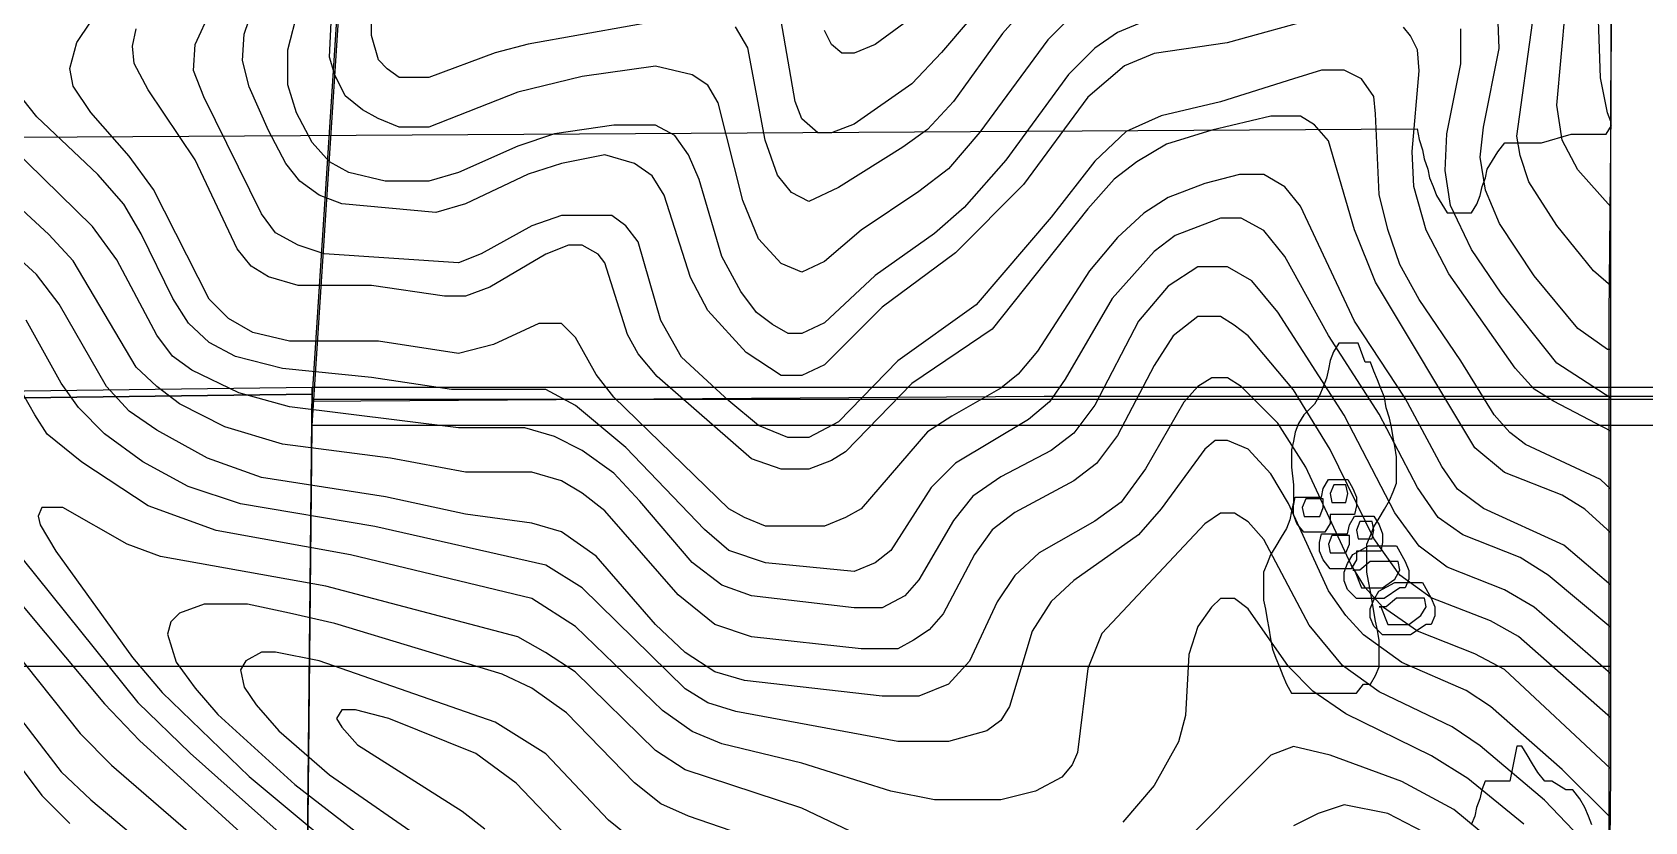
# Model space of a CAD drawing. Extents: x -0.82 to 6.83, y -0.63 to 7.9.
# Drawn here: x 2.406 to 2.8936, y 4.6441 to 4.8829 of the extents above; entities that cross this region are included whole.
import ezdxf

# ---------------------------------------------------------------- set-up
doc = ezdxf.new("R2010")
doc.units = 0
for name, color, linetype in [('Elevations', 7, 'CONTINUOUS'), ('Grid', 7, 'CONTINUOUS'), ('split_lines', 7, 'CONTINUOUS'), ('split_lines_copy', 7, 'CONTINUOUS'), ('topo', 7, 'CONTINUOUS'), ('topo_grid', 7, 'CONTINUOUS'), ('white', 7, 'CONTINUOUS')]:
    doc.layers.add(name, color=color, linetype=linetype)

msp = doc.modelspace()

# ---------------------------------------------------------------- linework, layer by layer
at = {"layer": 'Elevations', "color": 1}
for points in [[(2.805369, 4.744928), (2.806427, 4.742282), (2.806427, 4.739636), (2.805898, 4.73699), (2.80484, 4.73699), (2.801675, 4.73699), (2.798511, 4.73699), (2.798511, 4.734344), (2.796923, 4.731699), (2.794807, 4.731699), (2.79269, 4.731699), (2.790573, 4.731699), (2.788457, 4.734344), (2.787398, 4.73699), (2.787398, 4.739636), (2.787928, 4.742282), (2.788986, 4.742282), (2.790573, 4.742282), (2.792161, 4.742282), (2.794278, 4.742282), (2.795865, 4.742282), (2.796394, 4.744928), (2.797982, 4.747574), (2.800098, 4.747574), (2.802215, 4.747574), (2.803803, 4.747574)], [(2.798515, 4.74334), (2.799044, 4.740694), (2.801161, 4.740694), (2.803278, 4.740694), (2.803807, 4.74334), (2.803278, 4.745986), (2.80169, 4.745986), (2.799573, 4.745986)], [(2.79377, 4.741753), (2.792183, 4.741753), (2.791124, 4.741753), (2.790066, 4.739107), (2.790595, 4.736461), (2.792183, 4.736461), (2.793241, 4.736461), (2.794299, 4.736461), (2.795358, 4.736461), (2.796416, 4.739107), (2.796416, 4.741753)], [(2.813278, 4.733868), (2.814336, 4.731222), (2.814336, 4.728576), (2.813807, 4.725931), (2.812749, 4.725931), (2.809584, 4.725931), (2.806423, 4.725931), (2.806423, 4.723285), (2.804835, 4.720639), (2.802719, 4.720639), (2.800602, 4.720639), (2.798485, 4.720639), (2.796369, 4.723285), (2.79531, 4.725931), (2.79531, 4.728576), (2.795839, 4.731222), (2.796898, 4.731222), (2.798485, 4.731222), (2.800073, 4.731222), (2.802189, 4.731222), (2.803777, 4.731222), (2.804306, 4.733868), (2.805894, 4.736514), (2.80801, 4.736514), (2.810127, 4.736514), (2.811714, 4.736514)], [(2.801679, 4.730693), (2.800092, 4.730693), (2.799033, 4.730693), (2.797975, 4.728047), (2.798504, 4.725401), (2.800092, 4.725401), (2.80115, 4.725401), (2.802208, 4.725401), (2.803267, 4.725401), (2.804325, 4.728047), (2.804325, 4.730693)], [(2.806424, 4.732281), (2.806953, 4.729635), (2.80907, 4.729635), (2.811187, 4.729635), (2.811716, 4.732281), (2.811187, 4.734926), (2.809599, 4.734926), (2.807482, 4.734926)], [(2.821187, 4.722782), (2.822245, 4.720136), (2.822245, 4.71749), (2.821187, 4.714845), (2.819599, 4.714845), (2.814856, 4.71167), (2.810109, 4.71167), (2.806418, 4.71167), (2.803772, 4.714315), (2.802714, 4.716961), (2.802714, 4.719607), (2.803772, 4.722253), (2.80536, 4.724899), (2.810104, 4.727545), (2.814321, 4.727545), (2.818539, 4.727545)], [(2.808006, 4.714871), (2.81117, 4.714871), (2.814332, 4.714871), (2.818023, 4.717517), (2.819611, 4.720163), (2.819081, 4.722809), (2.816965, 4.722809), (2.8138, 4.722809), (2.810636, 4.722809), (2.807472, 4.720163), (2.806413, 4.720163), (2.805884, 4.720163), (2.805355, 4.720163), (2.805884, 4.720163)], [(2.829095, 4.711723), (2.830153, 4.709077), (2.830153, 4.706431), (2.829095, 4.703785), (2.827508, 4.703785), (2.822761, 4.70061), (2.818017, 4.70061), (2.814326, 4.70061), (2.81168, 4.703256), (2.810622, 4.705902), (2.810622, 4.708548), (2.81168, 4.711193), (2.813268, 4.713839), (2.818012, 4.716485), (2.822229, 4.716485), (2.826447, 4.716485)], [(2.815914, 4.703811), (2.819079, 4.703811), (2.822243, 4.703811), (2.825934, 4.706457), (2.827521, 4.709103), (2.826992, 4.711749), (2.824876, 4.711749), (2.821714, 4.711749), (2.818552, 4.711749), (2.815388, 4.709103), (2.814329, 4.709103), (2.8138, 4.709103), (2.813271, 4.709103), (2.8138, 4.709103)]]:
    msp.add_lwpolyline(points, close=True, dxfattribs=at)
at = {"layer": 'Grid', "color": 1}
for points in [[(3.35686, 4.763925), (3.14543, 4.763925), (2.933491, 4.763925), (2.724698, 4.763925), (2.712043, 4.763925), (2.490595, 4.763925), (2.503777, 4.967442), (2.51643, 5.17096), (2.529612, 5.373948), (2.542266, 5.577466), (2.543848, 5.786248), (2.544904, 5.995058), (2.547539, 6.202253), (2.550174, 6.409474), (2.547539, 6.61614), (2.54543, 6.822833), (2.53963, 7.033203), (2.533831, 7.243573), (2.533831, 7.247807)], [(2.529613, 5.383394), (2.516432, 5.180405), (2.503779, 4.976888), (2.490597, 4.77337), (2.284967, 4.770725), (2.07881, 4.76755), (1.873176, 4.764375), (1.667546, 4.761729), (1.460861, 4.761729), (1.254704, 4.761729), (1.048547, 4.761729), (0.841862, 4.761729), (0.635705, 4.761729), (0.429021, 4.761729), (0.222336, 4.761729), (0.015652, 4.761729), (0.006688, 4.761729)], [(1.667548, 4.763898), (1.873178, 4.766544), (2.078808, 4.769719), (2.284966, 4.772894), (2.490596, 4.77554), (2.488487, 4.566757), (2.487958, 4.536171), (2.486376, 4.359033), (2.485849, 4.327918), (2.484267, 4.150753), (2.483741, 4.119638), (2.482158, 3.943029), (2.482158, 3.910855), (2.482158, 3.734749), (2.482158, 3.702602), (2.482158, 3.526495), (2.481632, 3.494348), (2.481632, 3.318241), (2.481632, 3.285539), (2.481632, 3.109961), (2.481632, 3.077285)], [(2.481632, 3.077285), (2.481632, 3.109961), (2.481632, 3.285539), (2.481632, 3.318241), (2.481632, 3.494348), (2.482158, 3.526495), (2.482158, 3.702602), (2.482158, 3.734749), (2.482158, 3.910855), (2.482158, 3.943029), (2.483741, 4.119638), (2.484267, 4.150753), (2.485849, 4.327918), (2.486376, 4.359033), (2.487958, 4.536171), (2.488487, 4.566757), (2.490596, 4.77554), (2.712043, 4.77554), (2.724701, 4.77554), (2.933494, 4.77554), (3.145452, 4.77554), (3.35688, 4.77554)]]:
    msp.add_lwpolyline(points, dxfattribs=at)
for points in [[(1.667547, 4.761808), (1.67862, 4.964267), (1.689692, 5.166726), (1.700764, 5.369186), (1.712363, 5.571645), (1.919575, 5.575349), (2.127314, 5.579053), (2.335057, 5.583286), (2.542269, 5.586991), (2.529615, 5.383473), (2.516434, 5.180485), (2.503776, 4.976967), (2.490595, 4.77345), (2.284965, 4.770804), (2.078807, 4.767629), (1.873178, 4.764454)], [(3.35688, 4.771809), (3.145451, 4.771809), (2.933494, 4.771809), (2.7247, 4.771809), (2.712045, 4.771809), (2.490594, 4.771809), (2.503775, 4.975327), (2.516433, 5.178844), (2.529614, 5.381833), (2.542268, 5.58535), (2.752116, 5.582704), (2.961437, 5.582704), (3.171285, 5.579529), (3.38166, 5.576884), (3.375334, 5.374954), (3.369534, 5.173553), (3.363208, 4.971623)], [(1.664384, 3.930329), (1.665437, 4.136492), (1.666493, 4.342629), (1.667019, 4.55038), (1.667546, 4.761808), (1.873176, 4.764454), (2.078806, 4.767629), (2.284963, 4.770804), (2.490593, 4.77345), (2.488484, 4.564667), (2.487958, 4.534081), (2.486375, 4.356916), (2.485849, 4.325828), (2.484267, 4.148663), (2.48374, 4.117548), (2.482158, 3.940938), (2.277582, 3.938293), (2.073007, 3.935647), (1.868431, 3.933001)], [(2.712045, 4.772868), (2.7247, 4.772868), (2.933493, 4.772868), (3.14545, 4.772868), (3.35688, 4.772868), (3.35688, 4.532441), (3.35688, 4.323658), (3.357409, 4.114875), (3.357409, 3.906622), (3.149142, 3.906622), (2.940349, 3.906622), (2.731556, 3.906622), (2.482164, 3.906622), (2.482164, 3.938795), (2.483746, 4.115405), (2.484273, 4.14652), (2.485855, 4.323685), (2.486382, 4.3548), (2.487964, 4.531938), (2.48849, 4.562524), (2.490599, 4.771307)]]:
    msp.add_lwpolyline(points, close=True, dxfattribs=at)
at = {"layer": 'split_lines', "color": 7}
msp.add_lwpolyline([(2.882908, 4.614885), (2.882908, 4.675501), (2.882908, 4.736779), (2.882908, 4.797395), (2.883437, 4.858619), (2.883437, 4.91987), (2.883437, 4.980486), (2.883437, 5.041737), (2.883437, 5.102327), (2.883967, 5.163551), (2.883967, 5.224829)], dxfattribs=at)
at = {"layer": 'split_lines_copy', "color": 7}
msp.add_lwpolyline([(2.882908, 4.614885), (2.882908, 4.675501), (2.882908, 4.736779), (2.882908, 4.797395), (2.883437, 4.858619), (2.883437, 4.91987), (2.883437, 4.980486), (2.883437, 5.041737), (2.883437, 5.102327), (2.883967, 5.163551), (2.883967, 5.224829)], dxfattribs=at)
at = {"layer": 'topo', "color": 2}
for points in [[(2.721013, 4.92368), (2.680942, 4.87677), (2.671978, 4.867245), (2.654579, 4.855074), (2.647727, 4.852428), (2.643501, 4.852428), (2.638756, 4.856661), (2.636647, 4.861953), (2.632429, 4.886295)], [(2.883408, 4.715612), (2.869168, 4.727783), (2.844914, 4.738895), (2.837005, 4.744716), (2.832261, 4.751595), (2.821189, 4.772233), (2.805898, 4.795516), (2.789555, 4.830309), (2.784811, 4.83613), (2.778485, 4.839834), (2.771103, 4.839834), (2.760559, 4.837188), (2.749486, 4.832955), (2.742105, 4.828192), (2.734196, 4.820784), (2.725756, 4.81073), (2.709939, 4.786388), (2.70414, 4.779509), (2.698866, 4.775275), (2.684103, 4.766809), (2.676721, 4.762046), (2.656687, 4.738763), (2.65194, 4.736117), (2.645614, 4.733471), (2.63665, 4.733471), (2.627687, 4.733471), (2.62136, 4.736117), (2.616615, 4.738763), (2.581817, 4.772524), (2.576544, 4.779403), (2.570217, 4.790515), (2.565999, 4.794749), (2.559142, 4.794749), (2.545434, 4.788399), (2.534885, 4.785753), (2.510631, 4.789457), (2.483742, 4.789457), (2.47267, 4.792103), (2.465288, 4.796336), (2.459489, 4.802157), (2.442617, 4.835362), (2.435235, 4.845416), (2.423636, 4.858646), (2.418363, 4.866583), (2.41731, 4.871875), (2.419419, 4.879812), (2.435763, 4.904154)], [(2.795866, 4.887591), (2.767395, 4.879654), (2.745252, 4.876479), (2.736288, 4.872774), (2.725212, 4.863249), (2.705705, 4.836791), (2.685141, 4.816154), (2.662998, 4.799749), (2.645599, 4.782287), (2.638745, 4.779112), (2.632418, 4.779112), (2.621873, 4.785991), (2.610273, 4.798691), (2.605001, 4.808745), (2.597092, 4.833616), (2.593401, 4.839437), (2.588129, 4.843141), (2.579166, 4.845787), (2.565985, 4.843141), (2.555967, 4.839966), (2.536982, 4.83097), (2.528019, 4.828324), (2.499548, 4.83097), (2.492693, 4.833616), (2.486894, 4.837849), (2.482676, 4.843141), (2.477403, 4.853195), (2.471604, 4.866424), (2.469496, 4.874362), (2.470022, 4.882299), (2.477403, 4.903995)], [(2.743125, 4.886533), (2.734161, 4.882829), (2.727309, 4.878066), (2.719395, 4.870129), (2.700414, 4.844199), (2.687759, 4.829912), (2.678795, 4.821974), (2.660869, 4.809274), (2.645579, 4.794987), (2.638725, 4.791812), (2.634537, 4.791812), (2.629791, 4.794458), (2.625046, 4.798162), (2.620301, 4.804512), (2.614501, 4.815095), (2.607647, 4.838379), (2.604484, 4.845787), (2.600266, 4.851608), (2.594466, 4.854783), (2.581812, 4.854783), (2.563886, 4.852137), (2.552814, 4.848433), (2.534883, 4.840495), (2.52592, 4.837849), (2.512739, 4.837849), (2.501666, 4.840495), (2.495867, 4.84367), (2.490594, 4.849491), (2.485849, 4.858487), (2.483214, 4.866954), (2.483214, 4.877537), (2.489541, 4.901879)], [(2.883401, 4.855894), (2.882342, 4.85854), (2.880226, 4.869123), (2.879167, 4.901296)], [(2.883393, 4.744663), (2.880239, 4.747574), (2.857567, 4.758157), (2.852823, 4.761861), (2.848079, 4.767153), (2.838062, 4.783557), (2.825407, 4.802078), (2.819607, 4.812661), (2.815916, 4.823244), (2.81327, 4.833828), (2.812212, 4.858169), (2.811683, 4.863461), (2.807992, 4.868753), (2.802719, 4.871399), (2.795866, 4.871399), (2.787429, 4.868753), (2.765286, 4.861874), (2.747357, 4.85764), (2.736811, 4.852878), (2.727321, 4.843882), (2.714134, 4.826949), (2.691464, 4.80049), (2.667739, 4.783557), (2.649811, 4.765036), (2.640848, 4.760274), (2.634521, 4.760274), (2.625558, 4.763978), (2.616595, 4.771386), (2.602359, 4.784615), (2.596033, 4.795728), (2.589178, 4.81954), (2.585488, 4.824303), (2.58127, 4.827478), (2.574943, 4.827478), (2.56598, 4.827478), (2.557016, 4.824303), (2.541722, 4.815836), (2.534868, 4.81319), (2.49427, 4.815836), (2.486361, 4.818482), (2.479507, 4.822186), (2.475289, 4.828007), (2.45789, 4.863329), (2.454726, 4.871266), (2.455255, 4.879204), (2.464745, 4.899841)], [(2.712012, 4.896825), (2.699357, 4.882538), (2.684593, 4.8619), (2.676685, 4.853433), (2.669303, 4.848142), (2.649795, 4.835971), (2.640832, 4.831738), (2.635559, 4.834383), (2.631341, 4.839675), (2.627651, 4.850258), (2.622378, 4.878198), (2.618688, 4.884548)], [(2.723109, 4.89066), (2.713092, 4.880606), (2.692529, 4.852666), (2.683038, 4.841554), (2.674074, 4.834674), (2.656675, 4.823033), (2.645603, 4.813508), (2.638749, 4.810333), (2.632422, 4.812979), (2.625568, 4.820387), (2.620822, 4.832029), (2.613441, 4.861556), (2.610278, 4.866848), (2.605532, 4.870023), (2.59446, 4.872669), (2.572316, 4.869494), (2.552808, 4.864731), (2.525914, 4.854148), (2.516951, 4.854148), (2.510624, 4.856794), (2.505879, 4.859439), (2.500606, 4.863673), (2.497443, 4.870023), (2.495861, 4.875314), (2.496387, 4.885898)], [(2.60343, 4.887723), (2.555978, 4.879257), (2.545961, 4.876611), (2.525921, 4.869203), (2.516958, 4.869203), (2.513267, 4.871848), (2.510632, 4.874494), (2.508523, 4.881903), (2.508523, 4.890369)], [(2.676683, 4.890819), (2.660866, 4.879177), (2.65454, 4.876531), (2.650849, 4.876531), (2.647687, 4.879177), (2.645579, 4.883411)], [(2.88341, 4.786944), (2.882352, 4.786944), (2.873388, 4.793294), (2.860206, 4.809169), (2.849663, 4.825044), (2.845445, 4.835098), (2.843858, 4.845152), (2.844916, 4.854148), (2.84966, 4.87796), (2.849131, 4.891189)], [(2.883406, 4.830124), (2.873386, 4.841236), (2.868639, 4.850232), (2.867052, 4.860815), (2.869698, 4.889814)], [(2.883406, 4.731513), (2.875492, 4.738657), (2.868639, 4.74289), (2.85124, 4.74977), (2.842276, 4.757178), (2.812223, 4.80729), (2.805897, 4.823165), (2.797989, 4.850073), (2.793771, 4.854836), (2.789554, 4.857481), (2.78059, 4.857481), (2.762664, 4.853248), (2.748956, 4.849015), (2.739992, 4.843723), (2.733139, 4.838431), (2.725226, 4.829436), (2.696227, 4.793055), (2.671973, 4.776651), (2.651938, 4.756014), (2.647721, 4.753368), (2.640867, 4.750722), (2.632429, 4.750722), (2.623466, 4.753897), (2.594994, 4.778768), (2.589195, 4.785647), (2.586031, 4.791468), (2.579177, 4.813164), (2.577068, 4.81581), (2.572323, 4.818455), (2.568105, 4.818455), (2.561251, 4.81581), (2.544379, 4.805755), (2.536993, 4.80311), (2.530666, 4.80311), (2.508522, 4.806285), (2.486377, 4.806285), (2.477414, 4.80893), (2.472142, 4.812105), (2.467924, 4.817397), (2.45527, 4.844279), (2.441034, 4.865445), (2.436816, 4.873383), (2.436289, 4.878675), (2.437345, 4.883966)], [(2.883398, 4.762284), (2.866004, 4.77128), (2.860205, 4.774984), (2.854405, 4.781334), (2.834371, 4.809804), (2.827515, 4.823033), (2.823824, 4.836262), (2.823295, 4.846845), (2.825412, 4.871187), (2.824883, 4.877537), (2.822766, 4.88177), (2.820649, 4.884416)], [(2.883382, 4.772233), (2.867046, 4.782816), (2.850174, 4.803983), (2.84121, 4.817212), (2.834883, 4.830441), (2.833296, 4.841024), (2.833825, 4.852137), (2.838043, 4.873304), (2.838043, 4.883887)], [(2.883402, 4.806205), (2.878129, 4.810703), (2.867056, 4.824461), (2.858621, 4.837691), (2.855975, 4.845628), (2.854917, 4.851449), (2.859661, 4.885713)], [(2.883394, 4.702833), (2.864421, 4.718708), (2.855986, 4.723999), (2.838587, 4.730878), (2.831205, 4.73617), (2.824879, 4.745166), (2.813279, 4.767391), (2.797989, 4.791203), (2.784808, 4.815016), (2.778481, 4.822953), (2.771629, 4.826658), (2.765302, 4.826658), (2.75845, 4.824012), (2.751594, 4.821366), (2.745268, 4.816603), (2.732616, 4.802316), (2.718376, 4.777974), (2.713629, 4.771095), (2.707303, 4.765803), (2.68516, 4.752574), (2.677778, 4.745166), (2.665652, 4.726116), (2.660908, 4.722412), (2.654582, 4.719766), (2.627692, 4.722412), (2.61662, 4.726116), (2.609239, 4.732466), (2.585513, 4.757337), (2.570223, 4.770037), (2.56126, 4.774799), (2.554933, 4.774799), (2.532784, 4.774799), (2.508531, 4.778503), (2.481641, 4.781149), (2.467405, 4.784853), (2.459497, 4.789087), (2.45317, 4.794908), (2.448425, 4.802316), (2.438934, 4.821895), (2.433662, 4.830891), (2.425753, 4.839887), (2.4073, 4.857349), (2.403082, 4.862641)], [(2.8834, 4.688863), (2.860204, 4.708971), (2.85124, 4.714263), (2.833841, 4.721142), (2.825406, 4.727492), (2.818024, 4.737546), (2.802734, 4.767073), (2.782697, 4.798188), (2.774788, 4.807713), (2.767406, 4.811947), (2.758442, 4.811947), (2.749478, 4.806126), (2.740514, 4.795543), (2.727333, 4.770143), (2.721006, 4.761676), (2.714151, 4.756384), (2.698861, 4.748447), (2.690421, 4.742626), (2.684621, 4.735218), (2.674077, 4.717226), (2.669857, 4.712463), (2.663005, 4.708759), (2.65457, 4.708759), (2.623463, 4.712463), (2.6145, 4.715638), (2.605536, 4.722518), (2.589719, 4.741038), (2.581811, 4.749505), (2.57232, 4.756384), (2.563884, 4.760618), (2.554921, 4.763263), (2.534886, 4.763263), (2.483739, 4.769613), (2.468448, 4.773847), (2.454213, 4.780726), (2.448413, 4.784959), (2.443668, 4.791309), (2.431541, 4.814063), (2.42416, 4.824118), (2.399379, 4.848459)], [(2.883399, 4.675554), (2.85546, 4.70016), (2.847023, 4.704923), (2.829095, 4.711802), (2.819604, 4.718681), (2.811696, 4.729794), (2.798511, 4.756702), (2.787439, 4.774693), (2.773731, 4.791098), (2.769513, 4.794273), (2.765293, 4.796918), (2.75844, 4.796918), (2.751058, 4.791098), (2.745259, 4.782102), (2.734186, 4.760935), (2.72786, 4.752468), (2.721007, 4.747177), (2.703081, 4.737652), (2.696226, 4.73236), (2.690953, 4.724952), (2.681462, 4.70696), (2.677245, 4.702198), (2.672498, 4.699023), (2.667754, 4.696377), (2.656682, 4.696377), (2.62346, 4.700081), (2.612389, 4.703785), (2.601317, 4.712781), (2.579173, 4.738181), (2.572318, 4.743473), (2.565991, 4.747177), (2.557028, 4.749823), (2.536993, 4.749823), (2.514321, 4.754056), (2.481632, 4.758289), (2.464233, 4.763581), (2.450525, 4.77046), (2.443671, 4.775752), (2.437339, 4.781573), (2.418358, 4.813746), (2.410977, 4.821683), (2.385142, 4.845496)], [(2.883403, 4.660129), (2.851243, 4.690106), (2.842279, 4.694869), (2.824877, 4.701748), (2.814331, 4.709156), (2.809058, 4.714977), (2.80484, 4.721856), (2.791132, 4.751384), (2.782697, 4.764613), (2.771624, 4.775725), (2.767407, 4.778371), (2.762663, 4.778371), (2.758446, 4.775725), (2.754228, 4.770963), (2.742629, 4.750854), (2.735247, 4.7408), (2.727338, 4.734979), (2.710466, 4.725454), (2.703084, 4.718575), (2.697811, 4.710638), (2.689376, 4.692646), (2.68305, 4.685767), (2.674086, 4.682063), (2.663013, 4.682063), (2.621356, 4.686825), (2.612393, 4.689471), (2.60343, 4.695292), (2.594467, 4.703759), (2.57654, 4.724396), (2.565995, 4.731804), (2.557032, 4.73445), (2.536997, 4.737096), (2.512744, 4.742388), (2.475309, 4.748209), (2.45896, 4.754029), (2.44367, 4.762496), (2.435234, 4.768317), (2.42838, 4.775725), (2.414144, 4.800596), (2.40729, 4.809592), (2.37671, 4.837558)], [(2.883252, 4.645391), (2.868641, 4.659944), (2.84702, 4.678994), (2.839638, 4.683756), (2.82013, 4.692223), (2.808531, 4.700689), (2.803258, 4.70651), (2.797984, 4.713919), (2.785856, 4.740377), (2.780585, 4.749373), (2.773733, 4.756781), (2.767406, 4.759427), (2.763716, 4.759427), (2.760554, 4.756781), (2.747372, 4.738789), (2.74052, 4.730852), (2.721012, 4.717094), (2.714159, 4.710744), (2.708359, 4.701748), (2.701504, 4.678994), (2.698858, 4.67476), (2.694641, 4.671585), (2.683041, 4.66841), (2.667749, 4.66841), (2.618714, 4.677406), (2.610278, 4.680052), (2.603424, 4.684285), (2.572318, 4.714845), (2.561244, 4.721724), (2.509575, 4.733365), (2.468972, 4.740245), (2.453156, 4.745536), (2.439446, 4.752945), (2.427847, 4.761411), (2.419938, 4.769349), (2.414666, 4.776757), (2.404121, 4.795807)], [(2.883107, 4.629993), (2.863369, 4.65063), (2.843856, 4.667034), (2.835421, 4.672855), (2.813275, 4.683439), (2.802203, 4.691376), (2.792185, 4.703547), (2.778477, 4.729476), (2.773733, 4.734768), (2.769516, 4.737414), (2.765299, 4.737414), (2.760555, 4.734239), (2.729448, 4.701007), (2.72523, 4.690424), (2.722066, 4.665024), (2.720478, 4.661319), (2.717314, 4.657615), (2.709406, 4.653382), (2.698862, 4.650736), (2.678828, 4.650736), (2.665646, 4.653382), (2.638752, 4.661849), (2.614499, 4.667669), (2.605536, 4.671374), (2.596572, 4.677724), (2.57021, 4.703124), (2.557029, 4.71159), (2.502196, 4.724819), (2.461593, 4.732228), (2.441031, 4.739636), (2.420995, 4.752865), (2.410451, 4.761332), (2.40676, 4.767153), (2.394633, 4.788319)], [(2.367744, 4.751516), (2.427849, 4.679814), (2.438394, 4.668701), (2.492705, 4.619145)], [(2.389887, 4.739768), (2.437866, 4.680184), (2.453684, 4.664838), (2.50114, 4.622637)], [(2.667732, 4.634411), (2.638733, 4.64817), (2.603408, 4.659811), (2.59444, 4.665632), (2.570187, 4.689445), (2.561224, 4.695265), (2.552788, 4.700028), (2.494791, 4.715374), (2.444703, 4.72437), (2.434685, 4.728074), (2.415177, 4.739186), (2.410949, 4.739186), (2.40884, 4.739186), (2.407784, 4.73654), (2.408311, 4.733895), (2.413056, 4.725957), (2.436259, 4.693784), (2.445223, 4.6832), (2.471585, 4.6578), (2.509547, 4.626183)], [(2.857047, 4.643407), (2.840174, 4.657165), (2.829101, 4.664045), (2.803268, 4.676745), (2.79325, 4.683624), (2.785866, 4.691032), (2.77374, 4.708495), (2.769523, 4.71167), (2.765305, 4.71167), (2.762659, 4.709024), (2.758442, 4.703203), (2.755796, 4.694736), (2.754738, 4.676215), (2.752621, 4.668278), (2.745239, 4.655049), (2.735749, 4.643936)], [(2.63348, 4.635787), (2.604481, 4.645841), (2.596045, 4.649545), (2.588136, 4.655895), (2.567574, 4.677062), (2.557029, 4.68447), (2.548066, 4.688704), (2.497449, 4.70405), (2.483742, 4.707225), (2.471083, 4.70987), (2.457906, 4.70987), (2.450524, 4.707225), (2.447889, 4.704579), (2.446833, 4.700875), (2.449471, 4.692408), (2.45527, 4.68447), (2.462125, 4.676533), (2.485328, 4.655366), (2.516962, 4.631025)], [(2.395163, 4.702409), (2.420471, 4.670791), (2.429962, 4.661266), (2.45316, 4.641158)], [(2.38831, 4.693493), (2.414672, 4.659229), (2.423635, 4.650763), (2.446311, 4.631713)], [(2.588135, 4.638221), (2.580226, 4.644571), (2.561246, 4.66468), (2.545956, 4.674205), (2.492704, 4.692725), (2.479518, 4.695371), (2.4753, 4.695371), (2.470555, 4.692725), (2.468972, 4.69008), (2.470025, 4.684788), (2.473716, 4.679496), (2.48057, 4.671559), (2.495865, 4.65833), (2.526445, 4.637163)], [(2.381982, 4.687857), (2.408872, 4.652006), (2.417308, 4.643539)], [(2.567567, 4.639888), (2.552277, 4.655763), (2.54015, 4.664759), (2.513788, 4.675342), (2.50377, 4.677988), (2.499561, 4.677988), (2.497979, 4.675342), (2.499561, 4.672696), (2.504306, 4.667405), (2.535941, 4.647296), (2.542795, 4.642005)], [(2.851239, 4.635152), (2.835948, 4.647852), (2.820132, 4.656319), (2.798515, 4.664256), (2.787442, 4.666902), (2.780587, 4.664256), (2.74948, 4.633141)], [(2.832255, 4.638115), (2.815912, 4.646582), (2.80273, 4.649228), (2.794822, 4.646582), (2.78744, 4.642878)]]:
    msp.add_lwpolyline(points, dxfattribs=at)
for points in [[(2.883401, 4.855894)], [(2.883406, 4.830124)], [(2.883402, 4.806205)], [(2.88341, 4.786944)], [(2.883382, 4.772233)], [(2.883398, 4.762284)], [(2.883393, 4.744663)], [(2.883406, 4.731513)], [(2.883408, 4.715612)], [(2.883394, 4.702833)], [(2.8834, 4.688863)], [(2.883399, 4.675554)], [(2.883403, 4.660129)]]:
    msp.add_lwpolyline(points, close=True, dxfattribs=at)
at = {"layer": 'topo_grid', "color": 7}
for points in [[(2.882904, 4.606789), (2.883434, 4.658462), (2.883434, 4.710135), (2.883434, 4.761279), (2.883434, 4.812952), (2.883434, 4.864096), (2.883963, 4.915743), (2.883963, 4.967416), (2.883963, 5.01856), (2.883963, 5.070233), (2.883963, 5.121377), (2.883963, 5.17305), (2.884492, 5.224723)], [(2.378288, 4.691138), (2.4152, 4.691138), (2.452634, 4.691138), (2.489542, 4.691138), (2.526976, 4.691138), (2.563883, 4.691138), (2.601322, 4.691138), (2.638756, 4.691138), (2.675663, 4.691138), (2.713098, 4.691138), (2.750005, 4.691138), (2.787444, 4.691138), (2.824878, 4.691138), (2.861785, 4.691138), (2.883102, 4.691138)]]:
    msp.add_lwpolyline(points, dxfattribs=at)
at = {"layer": 'white', "color": 7}
for points in [[(2.368774, 4.850999), (2.824854, 4.853645), (2.825383, 4.85047), (2.826441, 4.847295), (2.82697, 4.844649), (2.828029, 4.841474), (2.828558, 4.838828), (2.829616, 4.836183), (2.830674, 4.833537), (2.832262, 4.830891), (2.833849, 4.828245), (2.835437, 4.828245), (2.837554, 4.828245), (2.839141, 4.828245), (2.841258, 4.828245), (2.842845, 4.830891), (2.843904, 4.833537), (2.844433, 4.836183), (2.845491, 4.838828), (2.84602, 4.841474), (2.847608, 4.84412), (2.849195, 4.846766), (2.851312, 4.849412), (2.853958, 4.849412), (2.856604, 4.849412), (2.859249, 4.849412), (2.862414, 4.849412), (2.871378, 4.852058), (2.874024, 4.852058), (2.87667, 4.852058), (2.879315, 4.852058), (2.881961, 4.852058), (2.883602, 4.854703)], [(2.877666, 4.643143), (2.876608, 4.645788), (2.87555, 4.648434), (2.873962, 4.65108), (2.871845, 4.653726), (2.869729, 4.653726), (2.865511, 4.656372), (2.863395, 4.656372), (2.861278, 4.659018), (2.85969, 4.661663), (2.858103, 4.664309), (2.856515, 4.666955), (2.854928, 4.666955), (2.852811, 4.656372), (2.850695, 4.656372), (2.849107, 4.656372), (2.84699, 4.656372), (2.845403, 4.656372), (2.844345, 4.653726), (2.843815, 4.65108), (2.842757, 4.648434), (2.842228, 4.645788), (2.84117, 4.643143)]]:
    msp.add_lwpolyline(points, dxfattribs=at)
msp.add_lwpolyline([(2.806952, 4.788875), (2.805364, 4.788875), (2.803248, 4.788875), (2.801131, 4.788875), (2.799544, 4.786229), (2.798485, 4.783583), (2.797956, 4.780938), (2.797427, 4.778292), (2.796369, 4.775646), (2.79531, 4.773), (2.793723, 4.770354), (2.790558, 4.767179), (2.788971, 4.764533), (2.787912, 4.761888), (2.787383, 4.759242), (2.786854, 4.756596), (2.786854, 4.75395), (2.786854, 4.751304), (2.787383, 4.746013), (2.787383, 4.743367), (2.787383, 4.740721), (2.786854, 4.738075), (2.786325, 4.735429), (2.785267, 4.732783), (2.783679, 4.730138), (2.782092, 4.727492), (2.780504, 4.724846), (2.779446, 4.7222), (2.778387, 4.719554), (2.778387, 4.716908), (2.778387, 4.714263), (2.778387, 4.711088), (2.778917, 4.708442), (2.779446, 4.705267), (2.779975, 4.702621), (2.780504, 4.699446), (2.781033, 4.696271), (2.782092, 4.693625), (2.78315, 4.690979), (2.784208, 4.688333), (2.785267, 4.685688), (2.786854, 4.683042), (2.788442, 4.683042), (2.790558, 4.683042), (2.792675, 4.683042), (2.795321, 4.683042), (2.798485, 4.683042), (2.801131, 4.683042), (2.803777, 4.683042), (2.806423, 4.683042), (2.808539, 4.685688), (2.810656, 4.685688), (2.812244, 4.688333), (2.813302, 4.690979), (2.813302, 4.693625), (2.813302, 4.696271), (2.813302, 4.698917), (2.812773, 4.702092), (2.812244, 4.704738), (2.810656, 4.713733), (2.810127, 4.716908), (2.809598, 4.719554), (2.809598, 4.722729), (2.809598, 4.725375), (2.809598, 4.728021), (2.810656, 4.730667), (2.811714, 4.733313), (2.813302, 4.735958), (2.814889, 4.738604), (2.816477, 4.74125), (2.817535, 4.743896), (2.818594, 4.746542), (2.818594, 4.749188), (2.818594, 4.751833), (2.818594, 4.754479), (2.818064, 4.757654), (2.817535, 4.7603), (2.817006, 4.763475), (2.816477, 4.766121), (2.815419, 4.769296), (2.814889, 4.772471), (2.813831, 4.775117), (2.812773, 4.777763), (2.811714, 4.780408), (2.810656, 4.783054), (2.809069, 4.783054), (2.806952, 4.788875)], close=True, dxfattribs=at)

doc.saveas('drawing.dxf')
